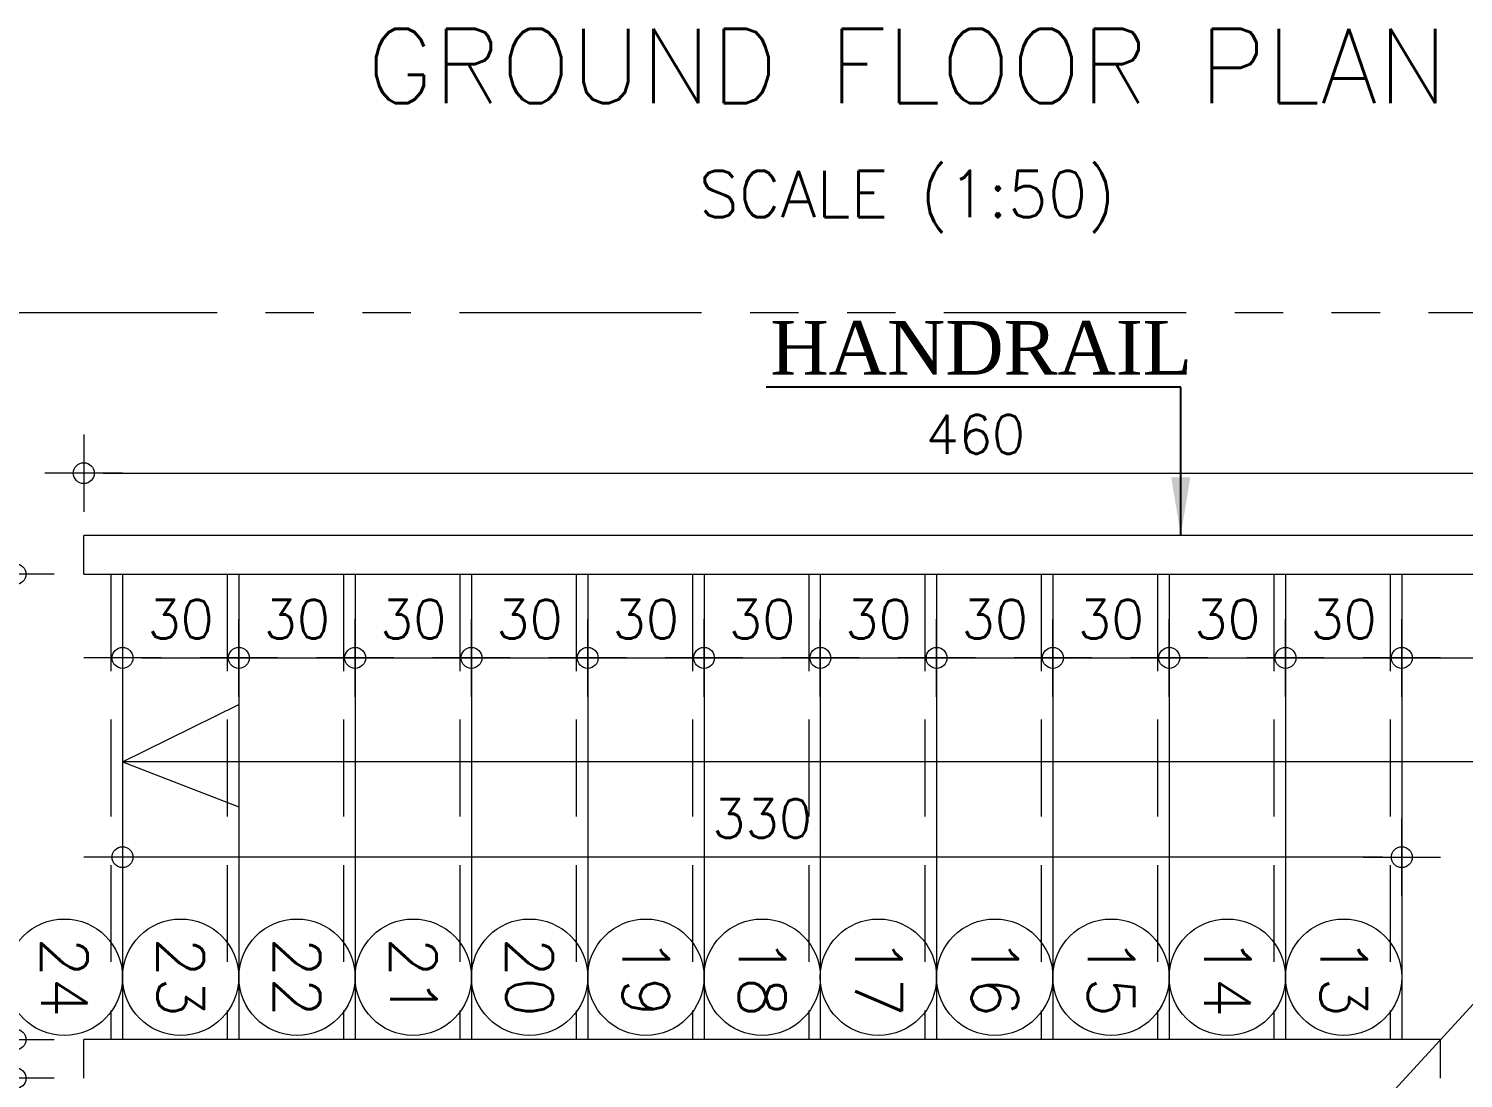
# Model space of a CAD drawing. Header units: millimetres. Extents: x -11627 to -10952, y 10244 to 10588.
# Drawn here: x -11331.75 to -11324.35, y 10363.63 to 10369.05 of the extents above; entities that cross this region are included whole.
import ezdxf
from ezdxf.enums import TextEntityAlignment as Align

# ---------------------------------------------------------------- set-up
doc = ezdxf.new("R2010")
doc.units = ezdxf.units.MM
doc.header["$PDMODE"] = 35
doc.linetypes.add('HIDDEN', pattern=[0.375, 0.25, -0.125])
doc.linetypes.add('PHANTOM2', pattern=[1.25, 0.625, -0.125, 0.125, -0.125, 0.125, -0.125])
doc.layers.get('0').update_dxf_attribs({"lineweight": 5})
doc.layers.get('DEFPOINTS').update_dxf_attribs({"lineweight": 5})
doc.layers.add('A-ARROW', color=1, linetype='Continuous')
doc.layers.add('SYMBOLS', color=141, linetype='Continuous')
for name, color, linetype, lineweight in [('A-STAIR HIDDEN', 251, 'HIDDEN', 9), ('A-STAIRS', 5, 'Continuous', 9), ('A-TEXT', 3, 'Continuous', 13), ('DIM IN', 191, 'Continuous', 5), ('SECTION', 3, 'PHANTOM2', 5)]:
    doc.layers.add(name, color=color, linetype=linetype, lineweight=lineweight)
doc.styles.add('Axis-Circle', font='ROMANS.shx', dxfattribs={"height": 0.4})
doc.styles.add('SIMPLEX', font='romans.shx', dxfattribs={"width": 0.75})
doc.styles.add('STYLE2', font='times.ttf', dxfattribs={"height": 0.25})
doc.styles.add('T20-50', font='ROMANS.SHX', dxfattribs={"height": 0.1})
doc.styles.add('Title-Big', font='ROMANS.shx', dxfattribs={"height": 0.5})
doc.styles.add('Title-Small', font='ROMANS.shx', dxfattribs={"height": 0.25})
doc.dimstyles.new('D100', dxfattribs={"dimtxt": 0.2, "dimasz": 0.1, "dimexe": 0.18, "dimexo": 0.0625, "dimgap": 0.1, "dimtad": 1, "dimzin": 0, "dimdsep": 46, "dimtxsty": 'SIMPLEX', "dimblk": 'DOT1', "dimcen": 0.1, "dimse1": 1, "dimse2": 1, "dimclrd": 256, "dimclre": 256, "dimclrt": 256, "dimadec": 0, "dimazin": 0, "dimtfac": 5, "dimtix": 1, "dimtmove": 2, "dimatfit": 3, "dimfxl": 1, "dimtolj": 1, "dimtzin": 0, "dimlwd": -1, "dimlwe": -1, "dimarcsym": 0})
doc.dimstyles.new('D50', dxfattribs={"dimtxt": 0.1, "dimasz": 0.05, "dimexe": 0, "dimexo": 0, "dimgap": 0.05, "dimtad": 1, "dimdec": 0, "dimlfac": 100, "dimzin": 0, "dimdsep": 46, "dimtxsty": 'T20-50', "dimblk": 'DOT1', "dimcen": 0.05, "dimse1": 1, "dimse2": 1, "dimclrd": 256, "dimclre": 256, "dimclrt": 256, "dimadec": 0, "dimazin": 0, "dimtfac": 10, "dimtdec": 0, "dimtix": 1, "dimtmove": 2, "dimatfit": 3, "dimldrblk": 'DOT', "dimfxl": 1, "dimtolj": 1, "dimtzin": 0, "dimlwd": -1, "dimlwe": -1, "dimarcsym": 0})

# ---------------------------------------------------------------- blocks, each defined once
blk = doc.blocks.new('Title')
at = {"color": 4, "style": 'Title-Big'}
blk.add_attdef('DRAWNAME', text='', height=0.4, dxfattribs=at).set_placement((0, 0), align=Align.MIDDLE_CENTER)
at = {"color": 0, "style": 'Title-Small'}
blk.add_attdef('SCALE', text='', height=0.25, dxfattribs=at).set_placement((0, -0.688), align=Align.MIDDLE_CENTER)
blk = doc.blocks.new('A$C49c29dc9')
at = {"layer": 'SYMBOLS'}
ref = blk.add_blockref('Title', (4.2552, 0.4302), dxfattribs=dict(at, xscale=-0.6, yscale=0.6, zscale=0.6))
ref.add_attrib('DRAWNAME', 'GROUND FLOOR PLAN', dxfattribs={"layer": '0', "color": 7, "height": 0.192, "style": 'Title-Big'}).set_placement((4.2552, 0.4302), align=Align.MIDDLE_CENTER)
ref.add_attrib('SCALE', 'SCALE (1:50)', dxfattribs={"layer": '0', "color": 0, "height": 0.12, "style": 'Title-Small'}).set_placement((4.2552, 0.1), align=Align.MIDDLE_CENTER)
blk = doc.blocks.new('Axis-Circle')
at = {"color": 0}
blk.add_circle((0, 0), 0.4, dxfattribs=at)
at = {"color": 4, "style": 'Axis-Circle'}
blk.add_attdef('NO', text='', height=0.32, dxfattribs=at).set_placement((0, 0), align=Align.MIDDLE_CENTER)
blk = doc.blocks.new('DOT1')
at = {"color": 0}
for p, q in [((0, -2), (0, 2)), ((-2, 0), (2, 0))]:
    blk.add_line(p, q, dxfattribs=at)
blk.add_circle((0, 0), 0.54, dxfattribs=at)
blk = doc.blocks.new('*D1337')
at = {"layer": 'DEFPOINTS', "color": 0, "transparency": 16777216}
for p in [(2.2311, 4.0966), (2.5311, 3.8806), (2.5311, 3.8806)]:
    blk.add_point(p, dxfattribs=at)
at = {"layer": 'DIM IN', "transparency": 16777216}
blk.add_line((2.2811, 3.8806), (2.4811, 3.8806), dxfattribs=at)
at = {"layer": 'DIM IN', "transparency": 16777216, "xscale": 0.05, "yscale": 0.05, "zscale": 0.05, "rotation": 180}
blk.add_blockref('DOT1', (2.2311, 3.8806), dxfattribs=at)
at = {"layer": 'DIM IN', "transparency": 16777216, "xscale": 0.05, "yscale": 0.05, "zscale": 0.05}
blk.add_blockref('DOT1', (2.5311, 3.8806), dxfattribs=at)
at = {"layer": 'DIM IN', "transparency": 16777216, "insert": (2.3811, 3.9806), "char_height": 0.1, "attachment_point": 5, "style": 'T20-50'}
blk.add_mtext('\\A1;30', dxfattribs=at)
blk = doc.blocks.new('_Dot')
at = {"color": 0, "lineweight": -2}
blk.add_line((-0.5, 0), (-1, 0), dxfattribs=at)
at = {"color": 0, "const_width": 0.5}
blk.add_lwpolyline([(-0.25, 0, 1), (0.25, 0, 1)], format="xyb", close=True, dxfattribs=at)
blk = doc.blocks.new('*D1338')
at = {"layer": 'DEFPOINTS', "color": 0, "transparency": 16777216}
for p in [(2.5311, 3.8806), (2.8311, 3.8806), (2.8311, 3.8806)]:
    blk.add_point(p, dxfattribs=at)
at = {"layer": 'DIM IN', "transparency": 16777216}
blk.add_line((2.5811, 3.8806), (2.7811, 3.8806), dxfattribs=at)
at = {"layer": 'DIM IN', "transparency": 16777216, "xscale": 0.05, "yscale": 0.05, "zscale": 0.05, "rotation": 180}
blk.add_blockref('DOT1', (2.5311, 3.8806), dxfattribs=at)
at = {"layer": 'DIM IN', "transparency": 16777216, "xscale": 0.05, "yscale": 0.05, "zscale": 0.05}
blk.add_blockref('DOT1', (2.8311, 3.8806), dxfattribs=at)
at = {"layer": 'DIM IN', "transparency": 16777216, "insert": (2.6811, 3.9806), "char_height": 0.1, "attachment_point": 5, "style": 'T20-50'}
blk.add_mtext('\\A1;30', dxfattribs=at)
blk = doc.blocks.new('*D1339')
at = {"layer": 'DEFPOINTS', "color": 0, "transparency": 16777216}
for p in [(2.8311, 3.8806), (3.1311, 3.8806), (3.1311, 3.8806)]:
    blk.add_point(p, dxfattribs=at)
at = {"layer": 'DIM IN', "transparency": 16777216}
blk.add_line((2.8811, 3.8806), (3.0811, 3.8806), dxfattribs=at)
at = {"layer": 'DIM IN', "transparency": 16777216, "xscale": 0.05, "yscale": 0.05, "zscale": 0.05, "rotation": 180}
blk.add_blockref('DOT1', (2.8311, 3.8806), dxfattribs=at)
at = {"layer": 'DIM IN', "transparency": 16777216, "xscale": 0.05, "yscale": 0.05, "zscale": 0.05}
blk.add_blockref('DOT1', (3.1311, 3.8806), dxfattribs=at)
at = {"layer": 'DIM IN', "transparency": 16777216, "insert": (2.9811, 3.9806), "char_height": 0.1, "attachment_point": 5, "style": 'T20-50'}
blk.add_mtext('\\A1;30', dxfattribs=at)
blk = doc.blocks.new('*D1340')
at = {"layer": 'DEFPOINTS', "color": 0, "transparency": 16777216}
for p in [(3.1311, 3.8806), (3.4311, 3.8806), (3.4311, 3.8806)]:
    blk.add_point(p, dxfattribs=at)
at = {"layer": 'DIM IN', "transparency": 16777216}
blk.add_line((3.1811, 3.8806), (3.3811, 3.8806), dxfattribs=at)
at = {"layer": 'DIM IN', "transparency": 16777216, "xscale": 0.05, "yscale": 0.05, "zscale": 0.05, "rotation": 180}
blk.add_blockref('DOT1', (3.1311, 3.8806), dxfattribs=at)
at = {"layer": 'DIM IN', "transparency": 16777216, "xscale": 0.05, "yscale": 0.05, "zscale": 0.05}
blk.add_blockref('DOT1', (3.4311, 3.8806), dxfattribs=at)
at = {"layer": 'DIM IN', "transparency": 16777216, "insert": (3.2811, 3.9806), "char_height": 0.1, "attachment_point": 5, "style": 'T20-50'}
blk.add_mtext('\\A1;30', dxfattribs=at)
blk = doc.blocks.new('*D1341')
at = {"layer": 'DEFPOINTS', "color": 0, "transparency": 16777216}
for p in [(3.4311, 3.8806), (3.7311, 3.8806), (3.7311, 3.8806)]:
    blk.add_point(p, dxfattribs=at)
at = {"layer": 'DIM IN', "transparency": 16777216}
blk.add_line((3.4811, 3.8806), (3.6811, 3.8806), dxfattribs=at)
at = {"layer": 'DIM IN', "transparency": 16777216, "xscale": 0.05, "yscale": 0.05, "zscale": 0.05, "rotation": 180}
blk.add_blockref('DOT1', (3.4311, 3.8806), dxfattribs=at)
at = {"layer": 'DIM IN', "transparency": 16777216, "xscale": 0.05, "yscale": 0.05, "zscale": 0.05}
blk.add_blockref('DOT1', (3.7311, 3.8806), dxfattribs=at)
at = {"layer": 'DIM IN', "transparency": 16777216, "insert": (3.5811, 3.9806), "char_height": 0.1, "attachment_point": 5, "style": 'T20-50'}
blk.add_mtext('\\A1;30', dxfattribs=at)
blk = doc.blocks.new('*D1342')
at = {"layer": 'DEFPOINTS', "color": 0, "transparency": 16777216}
for p in [(3.7311, 3.8806), (4.0311, 3.8806), (4.0311, 3.8806)]:
    blk.add_point(p, dxfattribs=at)
at = {"layer": 'DIM IN', "transparency": 16777216}
blk.add_line((3.7811, 3.8806), (3.9811, 3.8806), dxfattribs=at)
at = {"layer": 'DIM IN', "transparency": 16777216, "xscale": 0.05, "yscale": 0.05, "zscale": 0.05, "rotation": 180}
blk.add_blockref('DOT1', (3.7311, 3.8806), dxfattribs=at)
at = {"layer": 'DIM IN', "transparency": 16777216, "xscale": 0.05, "yscale": 0.05, "zscale": 0.05}
blk.add_blockref('DOT1', (4.0311, 3.8806), dxfattribs=at)
at = {"layer": 'DIM IN', "transparency": 16777216, "insert": (3.8811, 3.9806), "char_height": 0.1, "attachment_point": 5, "style": 'T20-50'}
blk.add_mtext('\\A1;30', dxfattribs=at)
blk = doc.blocks.new('*D1343')
at = {"layer": 'DEFPOINTS', "color": 0, "transparency": 16777216}
for p in [(4.0311, 3.8806), (4.3311, 3.8806), (4.3311, 3.8806)]:
    blk.add_point(p, dxfattribs=at)
at = {"layer": 'DIM IN', "transparency": 16777216}
blk.add_line((4.0811, 3.8806), (4.2811, 3.8806), dxfattribs=at)
at = {"layer": 'DIM IN', "transparency": 16777216, "xscale": 0.05, "yscale": 0.05, "zscale": 0.05, "rotation": 180}
blk.add_blockref('DOT1', (4.0311, 3.8806), dxfattribs=at)
at = {"layer": 'DIM IN', "transparency": 16777216, "xscale": 0.05, "yscale": 0.05, "zscale": 0.05}
blk.add_blockref('DOT1', (4.3311, 3.8806), dxfattribs=at)
at = {"layer": 'DIM IN', "transparency": 16777216, "insert": (4.1811, 3.9806), "char_height": 0.1, "attachment_point": 5, "style": 'T20-50'}
blk.add_mtext('\\A1;30', dxfattribs=at)
blk = doc.blocks.new('*D1344')
at = {"layer": 'DEFPOINTS', "color": 0, "transparency": 16777216}
for p in [(4.3311, 3.8806), (4.6311, 3.8806), (4.6311, 3.8806)]:
    blk.add_point(p, dxfattribs=at)
at = {"layer": 'DIM IN', "transparency": 16777216}
blk.add_line((4.3811, 3.8806), (4.5811, 3.8806), dxfattribs=at)
at = {"layer": 'DIM IN', "transparency": 16777216, "xscale": 0.05, "yscale": 0.05, "zscale": 0.05, "rotation": 180}
blk.add_blockref('DOT1', (4.3311, 3.8806), dxfattribs=at)
at = {"layer": 'DIM IN', "transparency": 16777216, "xscale": 0.05, "yscale": 0.05, "zscale": 0.05}
blk.add_blockref('DOT1', (4.6311, 3.8806), dxfattribs=at)
at = {"layer": 'DIM IN', "transparency": 16777216, "insert": (4.4811, 3.9806), "char_height": 0.1, "attachment_point": 5, "style": 'T20-50'}
blk.add_mtext('\\A1;30', dxfattribs=at)
blk = doc.blocks.new('*D1345')
at = {"layer": 'DEFPOINTS', "color": 0, "transparency": 16777216}
for p in [(4.6311, 3.8806), (4.9311, 3.8806), (4.9311, 3.8806)]:
    blk.add_point(p, dxfattribs=at)
at = {"layer": 'DIM IN', "transparency": 16777216}
blk.add_line((4.6811, 3.8806), (4.8811, 3.8806), dxfattribs=at)
at = {"layer": 'DIM IN', "transparency": 16777216, "xscale": 0.05, "yscale": 0.05, "zscale": 0.05, "rotation": 180}
blk.add_blockref('DOT1', (4.6311, 3.8806), dxfattribs=at)
at = {"layer": 'DIM IN', "transparency": 16777216, "xscale": 0.05, "yscale": 0.05, "zscale": 0.05}
blk.add_blockref('DOT1', (4.9311, 3.8806), dxfattribs=at)
at = {"layer": 'DIM IN', "transparency": 16777216, "insert": (4.7811, 3.9806), "char_height": 0.1, "attachment_point": 5, "style": 'T20-50'}
blk.add_mtext('\\A1;30', dxfattribs=at)
blk = doc.blocks.new('*D1346')
at = {"layer": 'DEFPOINTS', "color": 0, "transparency": 16777216}
for p in [(4.9311, 3.8806), (5.2311, 3.8806), (5.2311, 3.8806)]:
    blk.add_point(p, dxfattribs=at)
at = {"layer": 'DIM IN', "transparency": 16777216}
blk.add_line((4.9811, 3.8806), (5.1811, 3.8806), dxfattribs=at)
at = {"layer": 'DIM IN', "transparency": 16777216, "xscale": 0.05, "yscale": 0.05, "zscale": 0.05, "rotation": 180}
blk.add_blockref('DOT1', (4.9311, 3.8806), dxfattribs=at)
at = {"layer": 'DIM IN', "transparency": 16777216, "xscale": 0.05, "yscale": 0.05, "zscale": 0.05}
blk.add_blockref('DOT1', (5.2311, 3.8806), dxfattribs=at)
at = {"layer": 'DIM IN', "transparency": 16777216, "insert": (5.0811, 3.9806), "char_height": 0.1, "attachment_point": 5, "style": 'T20-50'}
blk.add_mtext('\\A1;30', dxfattribs=at)
blk = doc.blocks.new('*D1347')
at = {"layer": 'DEFPOINTS', "color": 0, "transparency": 16777216}
for p in [(5.2311, 3.8806), (5.5311, 3.8806), (5.5311, 3.8806)]:
    blk.add_point(p, dxfattribs=at)
at = {"layer": 'DIM IN', "transparency": 16777216}
blk.add_line((5.2811, 3.8806), (5.4811, 3.8806), dxfattribs=at)
at = {"layer": 'DIM IN', "transparency": 16777216, "xscale": 0.05, "yscale": 0.05, "zscale": 0.05, "rotation": 180}
blk.add_blockref('DOT1', (5.2311, 3.8806), dxfattribs=at)
at = {"layer": 'DIM IN', "transparency": 16777216, "xscale": 0.05, "yscale": 0.05, "zscale": 0.05}
blk.add_blockref('DOT1', (5.5311, 3.8806), dxfattribs=at)
at = {"layer": 'DIM IN', "transparency": 16777216, "insert": (5.3811, 3.9806), "char_height": 0.1, "attachment_point": 5, "style": 'T20-50'}
blk.add_mtext('\\A1;30', dxfattribs=at)
blk = doc.blocks.new('*D1348')
at = {"layer": 'DEFPOINTS', "color": 0, "transparency": 16777216}
for p in [(5.5311, 3.8806), (6.7311, 3.8806), (6.7311, 3.8806)]:
    blk.add_point(p, dxfattribs=at)
at = {"layer": 'DIM IN', "transparency": 16777216}
blk.add_line((5.5811, 3.8806), (6.6811, 3.8806), dxfattribs=at)
at = {"layer": 'DIM IN', "transparency": 16777216, "xscale": 0.05, "yscale": 0.05, "zscale": 0.05, "rotation": 180}
blk.add_blockref('DOT1', (5.5311, 3.8806), dxfattribs=at)
at = {"layer": 'DIM IN', "transparency": 16777216, "xscale": 0.05, "yscale": 0.05, "zscale": 0.05}
blk.add_blockref('DOT1', (6.7311, 3.8806), dxfattribs=at)
at = {"layer": 'DIM IN', "transparency": 16777216, "insert": (6.1311, 3.9806), "char_height": 0.1, "attachment_point": 5, "style": 'T20-50'}
blk.add_mtext('\\A1;120', dxfattribs=at)
blk = doc.blocks.new('*D1349')
at = {"layer": 'DEFPOINTS', "color": 0, "transparency": 16777216}
for p in [(2.2311, 3.4966), (5.5311, 3.4966), (2.2311, 3.3668)]:
    blk.add_point(p, dxfattribs=at)
at = {"layer": 'DIM IN', "transparency": 16777216}
blk.add_line((5.4811, 3.3668), (2.2811, 3.3668), dxfattribs=at)
at = {"layer": 'DIM IN', "transparency": 16777216, "xscale": 0.05, "yscale": 0.05, "zscale": 0.05, "rotation": 180}
blk.add_blockref('DOT1', (2.2311, 3.3668), dxfattribs=at)
at = {"layer": 'DIM IN', "transparency": 16777216, "xscale": 0.05, "yscale": 0.05, "zscale": 0.05}
blk.add_blockref('DOT1', (5.5311, 3.3668), dxfattribs=at)
at = {"layer": 'DIM IN', "transparency": 16777216, "insert": (3.8811, 3.4668), "char_height": 0.1, "attachment_point": 5, "style": 'T20-50'}
blk.add_mtext('\\A1;330', dxfattribs=at)
blk = doc.blocks.new('*D1350')
at = {"layer": 'DEFPOINTS', "color": 0, "transparency": 16777216}
for p in [(2.2311, 2.7966), (1.9549, 1.5966), (2.2311, 1.5966)]:
    blk.add_point(p, dxfattribs=at)
at = {"layer": 'DIM IN', "transparency": 16777216}
blk.add_line((1.9549, 2.7466), (1.9549, 1.6466), dxfattribs=at)
at = {"layer": 'DIM IN', "transparency": 16777216, "xscale": 0.05, "yscale": 0.05, "zscale": 0.05}
for p, rotation in [((1.9549, 2.7966), 90), ((1.9549, 1.5966), 270)]:
    blk.add_blockref('DOT1', p, dxfattribs=dict(at, rotation=rotation))
at = {"layer": 'DIM IN', "transparency": 16777216, "insert": (1.8549, 2.1966), "char_height": 0.1, "attachment_point": 5, "rotation": 90, "style": 'T20-50'}
blk.add_mtext('\\A1;120', dxfattribs=at)
blk = doc.blocks.new('*D1351')
at = {"layer": 'DEFPOINTS', "color": 0, "transparency": 16777216}
for p in [(1.9549, 2.8966), (2.0842, 2.8966), (2.2311, 2.7966)]:
    blk.add_point(p, dxfattribs=at)
at = {"layer": 'DIM IN', "transparency": 16777216}
for p, q in [((1.9549, 2.9466), (1.9549, 2.9966)), ((1.9549, 2.7966), (1.9549, 2.8966)), ((1.9549, 2.7466), (1.9549, 2.6966))]:
    blk.add_line(p, q, dxfattribs=at)
at = {"layer": 'DIM IN', "transparency": 16777216, "xscale": 0.05, "yscale": 0.05, "zscale": 0.05}
for p, rotation in [((1.9549, 2.8966), 270), ((1.9549, 2.7966), 90)]:
    blk.add_blockref('DOT1', p, dxfattribs=dict(at, rotation=rotation))
at = {"layer": 'DIM IN', "transparency": 16777216, "insert": (1.8549, 2.8466), "char_height": 0.1, "attachment_point": 5, "rotation": 90, "style": 'T20-50'}
blk.add_mtext('\\A1;10', dxfattribs=at)
blk = doc.blocks.new('*D1352')
at = {"layer": 'DEFPOINTS', "color": 0, "transparency": 16777216}
for p in [(1.9549, 4.0966), (2.0842, 4.0966), (2.0842, 2.8966)]:
    blk.add_point(p, dxfattribs=at)
at = {"layer": 'DIM IN', "transparency": 16777216}
blk.add_line((1.9549, 2.9466), (1.9549, 4.0466), dxfattribs=at)
at = {"layer": 'DIM IN', "transparency": 16777216, "xscale": 0.05, "yscale": 0.05, "zscale": 0.05}
for p, rotation in [((1.9549, 4.0966), 90), ((1.9549, 2.8966), 270)]:
    blk.add_blockref('DOT1', p, dxfattribs=dict(at, rotation=rotation))
at = {"layer": 'DIM IN', "transparency": 16777216, "insert": (1.8549, 3.4966), "char_height": 0.1, "attachment_point": 5, "rotation": 90, "style": 'T20-50'}
blk.add_mtext('\\A1;120', dxfattribs=at)
blk = doc.blocks.new('*D1355')
at = {"layer": 'DEFPOINTS', "color": 0, "transparency": 16777216}
for p in [(6.7311, 4.3571), (2.1311, 4.1966), (6.7311, 4.1966)]:
    blk.add_point(p, dxfattribs=at)
at = {"layer": 'DIM IN', "transparency": 16777216}
blk.add_line((2.1811, 4.3571), (6.6811, 4.3571), dxfattribs=at)
at = {"layer": 'DIM IN', "transparency": 16777216, "xscale": 0.05, "yscale": 0.05, "zscale": 0.05, "rotation": 180}
blk.add_blockref('DOT1', (2.1311, 4.3571), dxfattribs=at)
at = {"layer": 'DIM IN', "transparency": 16777216, "xscale": 0.05, "yscale": 0.05, "zscale": 0.05}
blk.add_blockref('DOT1', (6.7311, 4.3571), dxfattribs=at)
at = {"layer": 'DIM IN', "transparency": 16777216, "insert": (4.4311, 4.4571), "char_height": 0.1, "attachment_point": 5, "style": 'T20-50'}
blk.add_mtext('\\A1;460', dxfattribs=at)
blk = doc.blocks.new('A$C35210408')
at = {"layer": 'A-STAIR HIDDEN'}
for p, q in [((2.2011, 4.0966), (2.2011, 2.8966)), ((2.5011, 4.0966), (2.5011, 2.8966)), ((2.8011, 4.0966), (2.8011, 2.8966)), ((3.1011, 4.0966), (3.1011, 2.8966)), ((3.4011, 4.0966), (3.4011, 2.8966)), ((3.7011, 4.0966), (3.7011, 2.8966)), ((4.0011, 4.0966), (4.0011, 2.8966)), ((4.3011, 4.0966), (4.3011, 2.8966)), ((4.6011, 4.0966), (4.6011, 2.8966)), ((4.9011, 4.0966), (4.9011, 2.8966)), ((5.2011, 4.0966), (5.2011, 2.8966)), ((5.5011, 4.0966), (5.5011, 2.8966))]:
    blk.add_line(p, q, dxfattribs=at)
at = {"layer": 'A-STAIRS'}
for p, q in [((6.7311, 4.1966), (2.1311, 4.1966)), ((2.1311, 4.0966), (2.1311, 4.1966)), ((2.1311, 4.0966), (6.7311, 4.0966)), ((2.2311, 4.0966), (2.2311, 2.8966)), ((2.2311, 4.0966), (2.2311, 2.8966)), ((2.5311, 4.0966), (2.5311, 2.8966)), ((2.8311, 4.0966), (2.8311, 2.8966)), ((3.1311, 4.0966), (3.1311, 2.8966)), ((3.4311, 4.0966), (3.4311, 2.8966)), ((3.7311, 4.0966), (3.7311, 2.8966)), ((4.0311, 4.0966), (4.0311, 2.8966)), ((4.3311, 4.0966), (4.3311, 2.8966)), ((4.6311, 4.0966), (4.6311, 2.8966)), ((4.9311, 4.0966), (4.9311, 2.8966)), ((5.2311, 4.0966), (5.2311, 2.8966)), ((5.5311, 4.0966), (5.5311, 2.8966)), ((2.2311, 3.6126), (2.5311, 3.7605)), ((6.0129, 3.6126), (2.2311, 3.6126)), ((2.2311, 3.6126), (2.5311, 3.4966)), ((5.6311, 2.8966), (2.1311, 2.8966)), ((2.1311, 2.7966), (2.1311, 2.8966)), ((5.6311, 2.7966), (5.6311, 2.8966))]:
    blk.add_line(p, q, dxfattribs=at)
at = {"layer": 'SECTION'}
blk.add_lwpolyline([(0.6, 4.7711), (7.2481, 4.7711), (7.2481, 0.8916), (0.6, 0.8916)], close=True, dxfattribs=at)
blk.add_lwpolyline([(5.2933, 2.528), (6.0122, 3.3123), (6.3498, 3.1724), (6.0124, 3.8208), (6.3501, 3.6809), (6.8311, 4.2057)], dxfattribs=at)
at = {"layer": 'A-TEXT'}
ref = blk.add_blockref('Axis-Circle', (2.0811, 3.0573), dxfattribs=dict(at, xscale=0.3750000000000875, yscale=0.3750000000000875, zscale=0.3750000000000875, rotation=89.99999999999999))
ref.add_attrib('NO', '24', dxfattribs={"layer": '0', "color": 30, "height": 0.12, "rotation": 270, "style": 'Axis-Circle'}).set_placement((2.0811, 3.0573), align=Align.MIDDLE_CENTER)
ref = blk.add_blockref('Axis-Circle', (2.3811, 3.0573), dxfattribs=dict(at, xscale=0.3750000000000875, yscale=0.3750000000000875, zscale=0.3750000000000875, rotation=89.99999999999999))
ref.add_attrib('NO', '23', dxfattribs={"layer": '0', "color": 30, "height": 0.12, "rotation": 270, "style": 'Axis-Circle'}).set_placement((2.3811, 3.0573), align=Align.MIDDLE_CENTER)
ref = blk.add_blockref('Axis-Circle', (2.6811, 3.0573), dxfattribs=dict(at, xscale=0.3750000000000875, yscale=0.3750000000000875, zscale=0.3750000000000875, rotation=89.99999999999999))
ref.add_attrib('NO', '22', dxfattribs={"layer": '0', "color": 30, "height": 0.12, "rotation": 270, "style": 'Axis-Circle'}).set_placement((2.6811, 3.0573), align=Align.MIDDLE_CENTER)
ref = blk.add_blockref('Axis-Circle', (2.9811, 3.0573), dxfattribs=dict(at, xscale=0.3750000000000875, yscale=0.3750000000000875, zscale=0.3750000000000875, rotation=89.99999999999999))
ref.add_attrib('NO', '21', dxfattribs={"layer": '0', "color": 30, "height": 0.12, "rotation": 270, "style": 'Axis-Circle'}).set_placement((2.9811, 3.0573), align=Align.MIDDLE_CENTER)
ref = blk.add_blockref('Axis-Circle', (3.2811, 3.0573), dxfattribs=dict(at, xscale=0.3750000000000875, yscale=0.3750000000000875, zscale=0.3750000000000875, rotation=89.99999999999999))
ref.add_attrib('NO', '20', dxfattribs={"layer": '0', "color": 30, "height": 0.12, "rotation": 270, "style": 'Axis-Circle'}).set_placement((3.2811, 3.0573), align=Align.MIDDLE_CENTER)
ref = blk.add_blockref('Axis-Circle', (3.5811, 3.0573), dxfattribs=dict(at, xscale=0.3750000000000875, yscale=0.3750000000000875, zscale=0.3750000000000875, rotation=89.99999999999999))
ref.add_attrib('NO', '19', dxfattribs={"layer": '0', "color": 30, "height": 0.12, "rotation": 270, "style": 'Axis-Circle'}).set_placement((3.5811, 3.0573), align=Align.MIDDLE_CENTER)
ref = blk.add_blockref('Axis-Circle', (3.8811, 3.0573), dxfattribs=dict(at, xscale=0.3750000000000875, yscale=0.3750000000000875, zscale=0.3750000000000875, rotation=89.99999999999999))
ref.add_attrib('NO', '18', dxfattribs={"layer": '0', "color": 30, "height": 0.12, "rotation": 270, "style": 'Axis-Circle'}).set_placement((3.8811, 3.0573), align=Align.MIDDLE_CENTER)
ref = blk.add_blockref('Axis-Circle', (4.1811, 3.0573), dxfattribs=dict(at, xscale=0.3750000000000875, yscale=0.3750000000000875, zscale=0.3750000000000875, rotation=89.99999999999999))
ref.add_attrib('NO', '17', dxfattribs={"layer": '0', "color": 30, "height": 0.12, "rotation": 270, "style": 'Axis-Circle'}).set_placement((4.1811, 3.0573), align=Align.MIDDLE_CENTER)
ref = blk.add_blockref('Axis-Circle', (4.4811, 3.0573), dxfattribs=dict(at, xscale=0.3750000000000875, yscale=0.3750000000000875, zscale=0.3750000000000875, rotation=89.99999999999999))
ref.add_attrib('NO', '16', dxfattribs={"layer": '0', "color": 30, "height": 0.12, "rotation": 270, "style": 'Axis-Circle'}).set_placement((4.4811, 3.0573), align=Align.MIDDLE_CENTER)
ref = blk.add_blockref('Axis-Circle', (4.7811, 3.0573), dxfattribs=dict(at, xscale=0.3750000000000875, yscale=0.3750000000000875, zscale=0.3750000000000875, rotation=89.99999999999999))
ref.add_attrib('NO', '15', dxfattribs={"layer": '0', "color": 30, "height": 0.12, "rotation": 270, "style": 'Axis-Circle'}).set_placement((4.7811, 3.0573), align=Align.MIDDLE_CENTER)
ref = blk.add_blockref('Axis-Circle', (5.0811, 3.0573), dxfattribs=dict(at, xscale=0.3750000000000875, yscale=0.3750000000000875, zscale=0.3750000000000875, rotation=89.99999999999999))
ref.add_attrib('NO', '14', dxfattribs={"layer": '0', "color": 30, "height": 0.12, "rotation": 270, "style": 'Axis-Circle'}).set_placement((5.0811, 3.0573), align=Align.MIDDLE_CENTER)
ref = blk.add_blockref('Axis-Circle', (5.3811, 3.0573), dxfattribs=dict(at, xscale=0.3750000000000875, yscale=0.3750000000000875, zscale=0.3750000000000875, rotation=89.99999999999999))
ref.add_attrib('NO', '13', dxfattribs={"layer": '0', "color": 30, "height": 0.12, "rotation": 270, "style": 'Axis-Circle'}).set_placement((5.3811, 3.0573), align=Align.MIDDLE_CENTER)
at = {"layer": 'A-TEXT', "style": 'STYLE2'}
blk.add_text('HANDRAIL', height=0.138, dxfattribs=at).set_placement((3.9019, 4.6113))
at = {"layer": 'DIM IN'}
for base, p1, p2, picture, middle in [((6.7311, 4.3571), (2.1311, 4.1966), (6.7311, 4.1966), '*D1355', (4.4311, 4.4571)), ((2.5311, 3.8806), (2.2311, 4.0966), (2.5311, 3.8806), '*D1337', (2.3811, 3.9806)), ((2.8311, 3.8806), (2.5311, 3.8806), (2.8311, 3.8806), '*D1338', (2.6811, 3.9806)), ((3.1311, 3.8806), (2.8311, 3.8806), (3.1311, 3.8806), '*D1339', (2.9811, 3.9806)), ((3.4311, 3.8806), (3.1311, 3.8806), (3.4311, 3.8806), '*D1340', (3.2811, 3.9806)), ((3.7311, 3.8806), (3.4311, 3.8806), (3.7311, 3.8806), '*D1341', (3.5811, 3.9806)), ((4.0311, 3.8806), (3.7311, 3.8806), (4.0311, 3.8806), '*D1342', (3.8811, 3.9806)), ((4.3311, 3.8806), (4.0311, 3.8806), (4.3311, 3.8806), '*D1343', (4.1811, 3.9806)), ((4.6311, 3.8806), (4.3311, 3.8806), (4.6311, 3.8806), '*D1344', (4.4811, 3.9806)), ((4.9311, 3.8806), (4.6311, 3.8806), (4.9311, 3.8806), '*D1345', (4.7811, 3.9806)), ((5.2311, 3.8806), (4.9311, 3.8806), (5.2311, 3.8806), '*D1346', (5.0811, 3.9806)), ((5.5311, 3.8806), (5.2311, 3.8806), (5.5311, 3.8806), '*D1347', (5.3811, 3.9806)), ((6.7311, 3.8806), (5.5311, 3.8806), (6.7311, 3.8806), '*D1348', (6.1311, 3.9806)), ((2.2311, 3.3668), (5.5311, 3.4966), (2.2311, 3.4966), '*D1349', (3.8811, 3.4668))]:
    dim = blk.add_linear_dim(base=base, p1=p1, p2=p2, dimstyle='D50', dxfattribs=at)
    dim.commit()
    dim.dimension.update_dxf_attribs({"geometry": picture, "text_midpoint": middle})
for base, p1, p2, picture, middle in [((1.9549, 4.0966), (2.0842, 2.8966), (2.0842, 4.0966), '*D1352', (1.8549, 3.4966)), ((1.9549, 2.8966), (2.2311, 2.7966), (2.0842, 2.8966), '*D1351', (1.8549, 2.8466)), ((1.9549, 1.5966), (2.2311, 2.7966), (2.2311, 1.5966), '*D1350', (1.8549, 2.1966))]:
    dim = blk.add_linear_dim(base=base, p1=p1, p2=p2, angle=90, dimstyle='D50', dxfattribs=at)
    dim.commit()
    dim.dimension.update_dxf_attribs({"geometry": picture, "text_midpoint": middle})
at = {"layer": 'A-ARROW'}
blk.add_leader([(4.9609, 4.1966), (4.9609, 4.5792), (3.8916, 4.5792)], dimstyle='D100', override={"dimasz": 0.15, "dimgap": 0.1, "dimtad": 0}, dxfattribs=at)

msp = doc.modelspace()

# ---------------------------------------------------------------- block references
at = {"layer": 'DIM IN', "xscale": 2, "yscale": 2, "zscale": 2}
for name, p in [('A$C49c29dc9', (-11335.7271, 10367.9954)), ('A$C35210408', (-11335.7271, 10358.0415))]:
    msp.add_blockref(name, p, dxfattribs=at)

doc.saveas('drawing.dxf')
